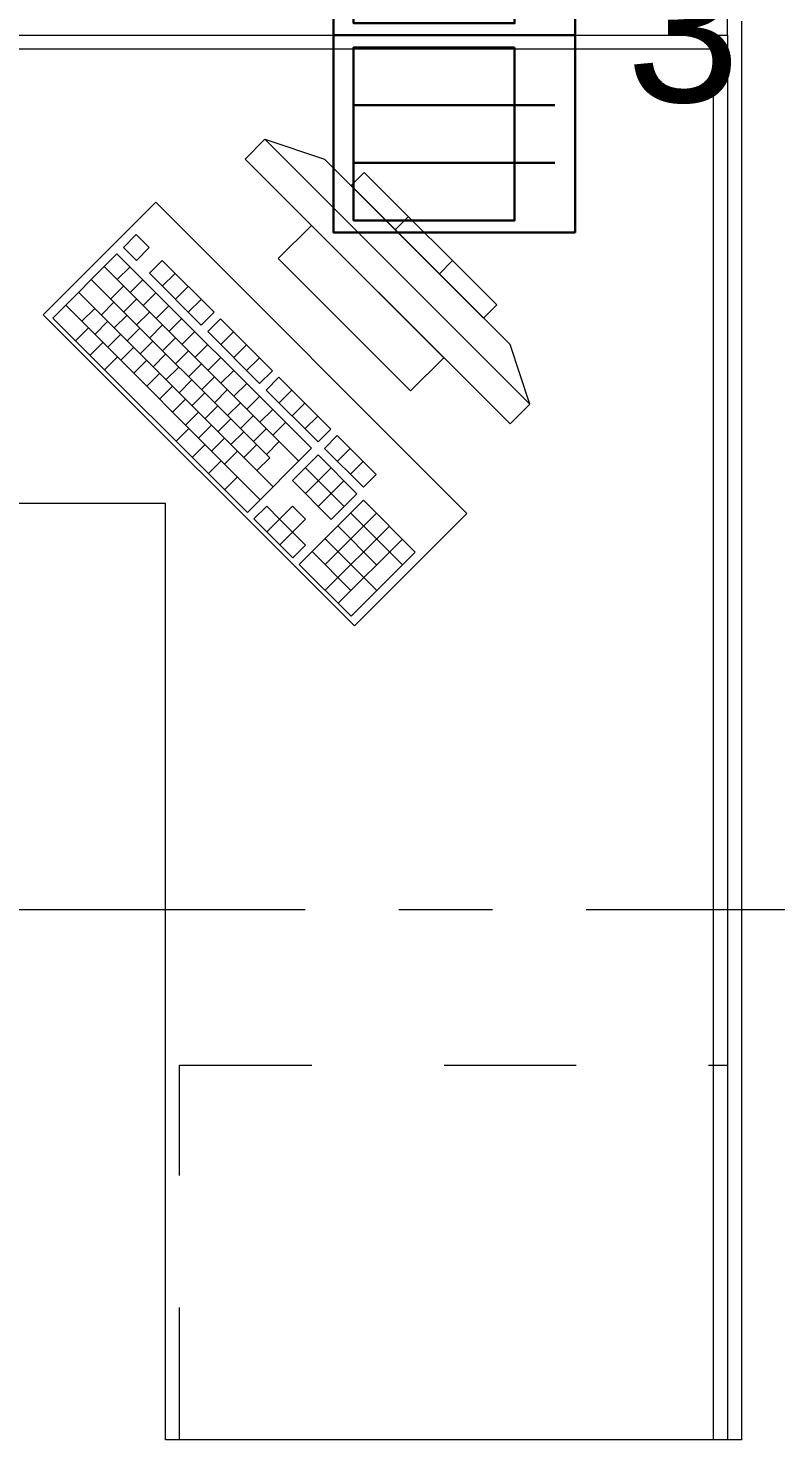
# Model space of a CAD drawing. Header units: inches. Extents: x -19 to 5698, y -728 to 92.
# Drawn here: x 220.543 to 221.341, y 9.435 to 10.943 of the extents above; entities that cross this region are included whole.
import ezdxf

# ---------------------------------------------------------------- set-up
doc = ezdxf.new("R2010")
doc.units = ezdxf.units.IN
doc.header["$MEASUREMENT"] = 0
for name, pattern in [('HIDDEN', [0.375, 0.25, -0.125]), ('Punto & Raya', [0.65, 0.5, -0.075, 0, -0.075]), ('Rayas', [0.282222, 0.141111, -0.141111])]:
    doc.linetypes.add(name, pattern=pattern)
doc.layers.get('0').update_dxf_attribs({"color": 61})
doc.layers.add('00 conduct tomacorr', color=120, linetype='HIDDEN', lineweight=30)
doc.layers.add('00 IE LUZ EMERGENCIA', color=253, linetype='Continuous', lineweight=0)
doc.layers.add('Interior - Mobiliario', color=7, linetype='Continuous')
doc.layers.add('Marcador - Secciones', color=7, linetype='Continuous')
doc.styles.add('Annotative', font='arial.ttf')

# ---------------------------------------------------------------- blocks, each defined once
blk = doc.blocks.new('CAJA POP UP 6 MODULOS')
at = {"layer": '00 conduct tomacorr', "linetype": 'Continuous'}
for p, q in [((-0.095, -0.165), (-0.095, -0.0151)), ((-0.052, -0.165), (-0.052, -0.0151)), ((0.052, -0.165), (0.052, -0.0151)), ((0.095, -0.165), (0.095, -0.0151)), ((0, -0.165), (0, -0.18))]:
    blk.add_line(p, q, dxfattribs=at)
for points in [[(-0.147, 0), (0.147, 0), (0.147, -0.18), (-0.147, -0.18)], [(0, 0), (0.147, 0), (0.147, -0.18), (0, -0.18)]]:
    blk.add_lwpolyline(points, close=True, dxfattribs=at)
for points in [[(-0.138, -0.045), (-0.009, -0.045), (-0.009, -0.165), (-0.138, -0.165), (-0.138, -0.045)], [(0.009, -0.045), (0.138, -0.045), (0.138, -0.165), (0.009, -0.165), (0.009, -0.045)]]:
    blk.add_lwpolyline(points, dxfattribs=at)
at = {"color": 1, "insert": (-0.1807, -0.168), "char_height": 0.05, "attachment_point": 1, "rotation": 180}
blk.add_mtext_dynamic_manual_height_columns('{\\fVerdana|b0|i0|c0|p34;2T}', width=0.000481, gutter_width=0.1561, heights=[0], dxfattribs=at)

msp = doc.modelspace()

# ---------------------------------------------------------------- linework, layer by layer
at = {"layer": 'Interior - Mobiliario', "color": 175, "linetype": 'Continuous', "lineweight": 13}
for p, q in [((221.3045, 10.9503), (221.3045, 10.9203)), ((221.2745, 10.9203), (219.9895, 10.9203)), ((221.2745, 9.4353), (221.2745, 10.9203)), ((221.3045, 10.9203), (221.3045, 9.4353)), ((220.7956, 10.8242), (220.7744, 10.803)), ((221.0784, 10.5414), (220.7956, 10.8242)), ((220.7956, 10.8242), (220.8592, 10.803)), ((220.7744, 10.803), (221.0572, 10.5202)), ((220.8592, 10.803), (221.0572, 10.605)), ((220.9016, 10.7889), (220.8875, 10.7747)), ((221.0431, 10.6474), (220.9016, 10.7889)), ((220.8875, 10.7747), (221.0289, 10.6333)), ((220.9346, 10.7276), (220.9488, 10.7417)), ((220.6582, 10.7225), (220.6445, 10.7088)), ((220.672, 10.7086), (220.6582, 10.7225)), ((220.8451, 10.7323), (220.8097, 10.6969)), ((220.9865, 10.5909), (220.8451, 10.7323)), ((220.6445, 10.7088), (220.6583, 10.6949)), ((220.6583, 10.6949), (220.672, 10.7086)), ((220.6376, 10.7019), (220.569, 10.6333)), ((220.6239, 10.6882), (220.8316, 10.4805)), ((220.8453, 10.4942), (220.6376, 10.7019)), ((220.6859, 10.6948), (220.6722, 10.6811)), ((220.7413, 10.6394), (220.6859, 10.6948)), ((220.8097, 10.6969), (220.9511, 10.5555)), ((220.9818, 10.6804), (220.9959, 10.6946)), ((220.6102, 10.6745), (220.8006, 10.4841)), ((220.6377, 10.6744), (220.6515, 10.6881)), ((220.6516, 10.6605), (220.6653, 10.6742)), ((220.6722, 10.6811), (220.7276, 10.6257)), ((220.686, 10.6672), (220.6997, 10.6809)), ((220.5965, 10.6608), (220.8042, 10.4531)), ((220.631, 10.6537), (220.6447, 10.6674)), ((220.6654, 10.6467), (220.6792, 10.6604)), ((220.6999, 10.6534), (220.7136, 10.6671)), ((220.5828, 10.6471), (220.7905, 10.4393)), ((220.6001, 10.6298), (220.6138, 10.6435)), ((220.6207, 10.6365), (220.6344, 10.6503)), ((220.6448, 10.6399), (220.6585, 10.6536)), ((220.6793, 10.6328), (220.693, 10.6465)), ((220.7137, 10.6395), (220.7274, 10.6532)), ((221.0289, 10.6333), (221.0431, 10.6474)), ((220.569, 10.6333), (220.7768, 10.4256)), ((220.6139, 10.6159), (220.6276, 10.6296)), ((220.6345, 10.6227), (220.6483, 10.6364)), ((220.6586, 10.626), (220.6724, 10.6397)), ((220.6931, 10.619), (220.7068, 10.6327)), ((220.7276, 10.6257), (220.7413, 10.6394)), ((220.7482, 10.6325), (220.7345, 10.6188)), ((220.8036, 10.5771), (220.7482, 10.6325)), ((220.5933, 10.6091), (220.607, 10.6228)), ((220.6278, 10.6021), (220.6415, 10.6158)), ((220.6484, 10.6088), (220.6621, 10.6226)), ((220.6725, 10.6122), (220.6862, 10.6259)), ((220.707, 10.6051), (220.7207, 10.6188)), ((220.7345, 10.6188), (220.7899, 10.5634)), ((220.7483, 10.6049), (220.762, 10.6186)), ((220.6089, 10.5935), (220.6226, 10.6072)), ((220.6416, 10.5882), (220.6553, 10.6019)), ((220.6622, 10.595), (220.676, 10.6087)), ((220.6863, 10.5983), (220.7001, 10.612)), ((220.7002, 10.5845), (220.7139, 10.5982)), ((220.7208, 10.5913), (220.7345, 10.605)), ((220.7622, 10.5911), (220.7759, 10.6048)), ((221.0784, 10.5414), (221.0572, 10.605)), ((220.6244, 10.578), (220.6381, 10.5917)), ((220.6555, 10.5744), (220.6692, 10.5881)), ((220.6761, 10.5812), (220.6898, 10.5949)), ((220.714, 10.5706), (220.7278, 10.5843)), ((220.7347, 10.5774), (220.7484, 10.5911)), ((220.776, 10.5772), (220.7897, 10.5909)), ((220.9511, 10.5555), (220.9865, 10.5909)), ((220.6693, 10.5605), (220.683, 10.5742)), ((220.6899, 10.5673), (220.7037, 10.581)), ((220.7279, 10.5568), (220.7416, 10.5705)), ((220.7485, 10.5636), (220.7622, 10.5773)), ((220.7899, 10.5634), (220.8036, 10.5771)), ((220.8105, 10.5702), (220.7968, 10.5564)), ((220.8659, 10.5148), (220.8105, 10.5702)), ((220.6831, 10.5467), (220.6969, 10.5604)), ((220.7038, 10.5535), (220.7175, 10.5672)), ((220.7176, 10.5396), (220.7313, 10.5533)), ((220.7417, 10.5429), (220.7554, 10.5566)), ((220.7624, 10.5497), (220.7761, 10.5634)), ((220.7968, 10.5564), (220.8522, 10.5011)), ((220.8106, 10.5426), (220.8244, 10.5563)), ((220.697, 10.5328), (220.7107, 10.5465)), ((220.7315, 10.5258), (220.7452, 10.5395)), ((220.7556, 10.5291), (220.7693, 10.5428)), ((220.7762, 10.5359), (220.7899, 10.5496)), ((220.8245, 10.5288), (220.8382, 10.5425)), ((221.0572, 10.5202), (221.0784, 10.5414)), ((220.7108, 10.519), (220.7246, 10.5327)), ((220.7453, 10.5119), (220.759, 10.5256)), ((220.7694, 10.5152), (220.7831, 10.529)), ((220.7901, 10.522), (220.8038, 10.5357)), ((220.8383, 10.5149), (220.852, 10.5286)), ((220.7006, 10.5018), (220.7143, 10.5155)), ((220.7247, 10.5051), (220.7384, 10.5188)), ((220.7592, 10.4981), (220.7729, 10.5118)), ((220.7833, 10.5014), (220.797, 10.5151)), ((220.8039, 10.5082), (220.8176, 10.5219)), ((220.8522, 10.5011), (220.8659, 10.5148)), ((220.8728, 10.5078), (220.8591, 10.4941)), ((220.9144, 10.4663), (220.8728, 10.5078)), ((220.7179, 10.4845), (220.7316, 10.4982)), ((220.7385, 10.4913), (220.7523, 10.505)), ((220.773, 10.4842), (220.7867, 10.4979)), ((220.7768, 10.4256), (220.8453, 10.4942)), ((220.7971, 10.4875), (220.8108, 10.5013)), ((220.8591, 10.4941), (220.9006, 10.4526)), ((220.873, 10.4803), (220.8867, 10.494)), ((220.7352, 10.4672), (220.7489, 10.4809)), ((220.7524, 10.4774), (220.7661, 10.4911)), ((220.7869, 10.4704), (220.8006, 10.4841)), ((220.8522, 10.4873), (220.8248, 10.4599)), ((220.8938, 10.4457), (220.8522, 10.4873)), ((220.8868, 10.4664), (220.9005, 10.4802)), ((220.7525, 10.4499), (220.7662, 10.4636)), ((220.8385, 10.4736), (220.8801, 10.432)), ((220.8387, 10.446), (220.8661, 10.4734)), ((220.9006, 10.4526), (220.9144, 10.4663)), ((220.8248, 10.4599), (220.8664, 10.4183)), ((220.8525, 10.4322), (220.8799, 10.4596)), ((220.7974, 10.4324), (220.7837, 10.4187)), ((220.8112, 10.4186), (220.7974, 10.4324)), ((220.825, 10.4323), (220.8112, 10.4186)), ((220.8388, 10.4184), (220.825, 10.4323)), ((220.9007, 10.4388), (220.8321, 10.3702)), ((220.8664, 10.4183), (220.8938, 10.4457)), ((220.9561, 10.3834), (220.9007, 10.4388)), ((220.7837, 10.4187), (220.8252, 10.3772)), ((220.7975, 10.4049), (220.8112, 10.4186)), ((220.8112, 10.4186), (220.8251, 10.4047)), ((220.8251, 10.4047), (220.8388, 10.4184)), ((220.8597, 10.3701), (220.9146, 10.425)), ((220.887, 10.4251), (220.9424, 10.3697)), ((220.8114, 10.391), (220.8251, 10.4047)), ((220.8389, 10.3909), (220.8251, 10.4047)), ((220.8598, 10.3425), (220.9284, 10.4111)), ((220.8733, 10.4114), (220.9148, 10.3698)), ((220.8252, 10.3772), (220.8389, 10.3909)), ((220.8596, 10.3977), (220.915, 10.3423)), ((220.8737, 10.3287), (220.9423, 10.3973)), ((220.8459, 10.384), (220.8874, 10.3424)), ((220.8875, 10.3149), (220.9561, 10.3834)), ((220.8321, 10.3702), (220.8875, 10.3149)), ((221.3045, 9.4353), (221.2745, 9.4353))]:
    msp.add_line(p, q, dxfattribs=at)
at = {"layer": 'Interior - Mobiliario', "color": 175, "linetype": 'Rayas', "lineweight": 13}
for p, q in [((220.7045, 9.4353), (220.7045, 9.8353)), ((220.7045, 9.8353), (221.2895, 9.8353))]:
    msp.add_line(p, q, dxfattribs=at)
at = {"layer": 'Interior - Mobiliario', "color": 175, "linetype": 'Continuous', "lineweight": 13, "flags": 128}
for points in [[(221.2895, 10.9353), (221.2895, 12.4353), (220.6895, 12.4353), (220.6895, 11.4353), (219.9895, 11.4353), (219.9895, 10.9353)], [(221.2895, 10.9353), (221.2895, 9.4353), (220.6895, 9.4353), (220.6895, 10.4353), (219.9895, 10.4353), (219.9895, 10.9353)], [(220.6789, 10.757), (220.5587, 10.6368), (220.891, 10.3045), (221.0112, 10.4247)]]:
    msp.add_lwpolyline(points, close=True, dxfattribs=at)
at = {"layer": 'Marcador - Secciones', "color": 251, "linetype": 'Punto & Raya', "lineweight": 13, "true_color": 0x636466}
msp.add_line((189.9384, 10.0018), (231.3507, 10.0018), dxfattribs=at)

# ---------------------------------------------------------------- block references
at = {"layer": '00 conduct tomacorr', "xscale": 1.432830642179531, "yscale": 1.432830642179531, "zscale": 1.432830642179531, "rotation": 269.9999999999999}
msp.add_blockref('CAJA POP UP 6 MODULOS', (221.1266, 10.9353, -0.0002), dxfattribs=at)

# ---------------------------------------------------------------- texts
at = {"layer": '00 IE LUZ EMERGENCIA', "style": 'Annotative'}
msp.add_attdef('3', (221.1814, 10.864, 0), '', height=0.1562, dxfattribs=at)

doc.saveas('drawing.dxf')
